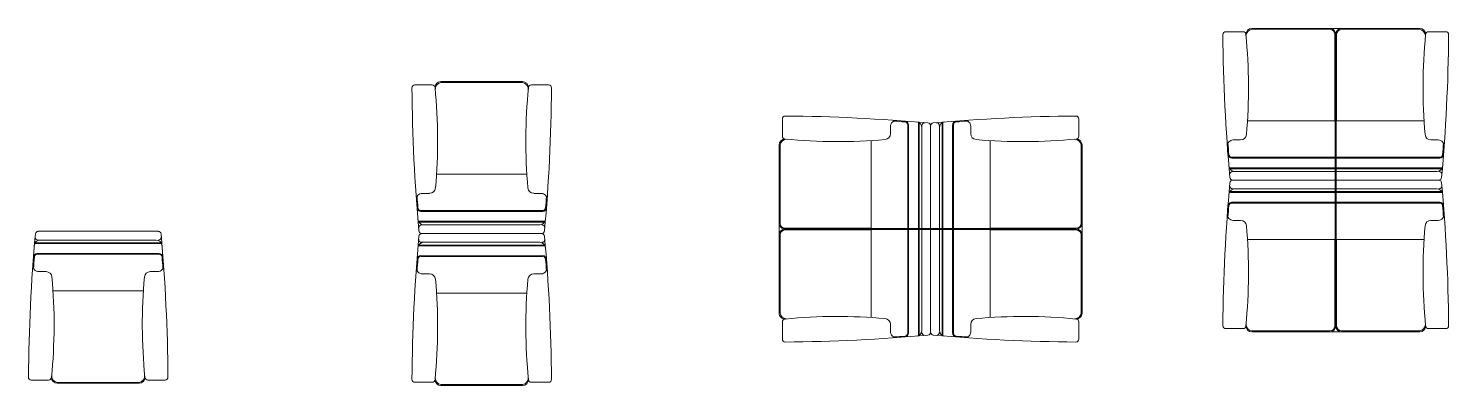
# Model space of a CAD drawing. Header units: inches. Extents: x 327481 to 195042051, y -335014 to 44773228.
# Drawn here: x 366842.2 to 367228.3, y -328534.4 to -328437.5 of the extents above; entities that cross this region are included whole.
import ezdxf

# ---------------------------------------------------------------- set-up
doc = ezdxf.new("R2010")
doc.units = ezdxf.units.IN
doc.header["$MEASUREMENT"] = 0
doc.layers.add('furniture', color=251, linetype='Continuous', lineweight=13)

# ---------------------------------------------------------------- blocks, each defined once
blk = doc.blocks.new('drgfdh')
at = {"color": 0, "ltscale": 60}
for p, q in [((374368.66, -325481.12), (374401.23, -325481.12)), ((374402.25, -325484.46), (374367.71, -325484.46)), ((374402.04, -325484.22), (374367.84, -325484.22)), ((374368.38, -325487.12), (374401.51, -325487.12)), ((374400.7, -325483.48), (374368.59, -325483.48)), ((374368.38, -325487.36), (374401.51, -325487.36)), ((374368.76, -325492.04), (374370.78, -325492.04)), ((374401.12, -325492.04), (374399.1, -325492.04)), ((374372.66, -325497.29), (374397.22, -325497.29)), ((374366.76, -325521.49), (374371.44, -325521.49)), ((374403.12, -325521.49), (374398.44, -325521.49)), ((374373.83, -325522.13), (374396.05, -325522.13)), ((374373.83, -325522.37), (374396.05, -325522.37))]:
    blk.add_line(p, q, dxfattribs=at)
for centre, radius, start, end in [((374839.93, -325524.34), 473.97, 174.8556, 179.5579), ((374368.59, -325482.69), 0.797, 174.9493, 270), ((374368.66, -325481.92), 0.797, 90, 174.8556), ((374401.23, -325481.92), 0.797, 5.1444, 90), ((374401.29, -325482.69), 0.797, 270, 5.0507), ((373929.96, -325524.34), 473.97, 0.4421, 5.1444), ((374368.38, -325488.15), 1.04, 90, 175.6114), ((374369.18, -325485.08), 1.59, 90, 175.232), ((374400.7, -325485.08), 1.59, 4.768, 90), ((374401.51, -325488.15), 1.04, 4.3886, 90), ((374368.76, -325490.45), 1.59, 175.8854, 270), ((374839.93, -325524.34), 473.73, 175.6114, 175.9872), ((374368.38, -325488.15), 0.797, 90, 175.6114), ((374401.12, -325490.45), 1.59, 270, 4.1146), ((374401.51, -325488.15), 0.797, 4.3886, 90), ((373929.96, -325524.34), 473.73, 4.0128, 4.3886), ((374370.78, -325493.64), 1.59, 5.069, 90), ((374227.28, -325506.37), 145.67, 354.3567, 5.069), ((374542.6, -325506.37), 145.67, 174.931, 185.6433), ((374399.1, -325493.64), 1.59, 90, 174.931), ((374366.76, -325520.69), 0.797, 179.5579, 270), ((374371.44, -325520.69), 0.797, 270, 0), ((374373.83, -325520.78), 1.59, 180, 270), ((374374.16, -325520.29), 1.87, 172.1687, 259.9743), ((374395.72, -325520.29), 1.87, 280.0257, 7.8313), ((374396.05, -325520.78), 1.59, 270, 0), ((374398.44, -325520.69), 0.797, 180, 270), ((374403.12, -325520.69), 0.797, 270, 0.4421)]:
    blk.add_arc(centre, radius, start, end, dxfattribs=at)
blk = doc.blocks.new('hfj')
at = {"color": 0, "ltscale": 60}
for p, q in [((377614.64, -325417.24), (377670.63, -325417.24)), ((377642.52, -325420.34), (377642.52, -325417.24)), ((377642.76, -325420.34), (377642.76, -325417.24)), ((377671.65, -325420.58), (377613.7, -325420.58)), ((377671.45, -325420.34), (377613.82, -325420.34)), ((377670.11, -325419.61), (377614.57, -325419.61)), ((377642.52, -325423.23), (377642.52, -325420.58)), ((377642.76, -325423.23), (377642.76, -325420.58)), ((377614.36, -325423.23), (377670.91, -325423.23)), ((377614.36, -325423.47), (377670.91, -325423.47)), ((377642.52, -325433.39), (377642.52, -325423.47)), ((377642.76, -325433.39), (377642.76, -325423.47)), ((377614.75, -325428.15), (377616.76, -325428.15)), ((377670.52, -325428.15), (377668.51, -325428.15)), ((377618.64, -325433.39), (377666.64, -325433.39)), ((377642.4, -325456.84), (377642.4, -325433.39)), ((377642.64, -325456.84), (377642.64, -325433.39)), ((377642.87, -325456.84), (377642.87, -325433.39)), ((377612.75, -325457.55), (377617.42, -325457.55)), ((377619.81, -325458.19), (377641.04, -325458.19)), ((377619.81, -325458.43), (377665.47, -325458.43)), ((377665.47, -325458.19), (377644.23, -325458.19)), ((377672.52, -325457.55), (377667.85, -325457.55))]:
    blk.add_line(p, q, dxfattribs=at)
for centre, radius, start, end in [((377614.64, -325418.04), 0.796, 90, 174.8556), ((377670.63, -325418.04), 0.796, 5.1444, 90), ((378085.1, -325460.39), 473.16, 174.8556, 179.5579), ((377615.16, -325421.2), 1.59, 90, 175.232), ((377614.57, -325418.81), 0.796, 174.9493, 270), ((377670.11, -325421.2), 1.59, 4.768, 90), ((377670.7, -325418.81), 0.796, 270, 5.0507), ((377200.17, -325460.39), 473.16, 0.4421, 5.1444), ((377614.36, -325424.27), 1.03, 90, 175.6114), ((378085.1, -325460.39), 472.92, 175.6114, 175.9872), ((377614.36, -325424.27), 0.796, 90, 175.6114), ((377670.91, -325424.27), 1.03, 4.3886, 90), ((377670.91, -325424.27), 0.796, 4.3886, 90), ((377200.17, -325460.39), 472.92, 4.0128, 4.3886), ((377614.75, -325426.56), 1.59, 175.8854, 270), ((377616.76, -325429.74), 1.59, 5.069, 90), ((377668.51, -325429.74), 1.59, 90, 174.931), ((377670.52, -325426.56), 1.59, 270, 4.1146), ((377473.5, -325442.45), 145.41, 354.3567, 5.069), ((377811.77, -325442.45), 145.41, 174.931, 185.6433), ((377612.75, -325456.75), 0.796, 179.5579, 270), ((377617.42, -325456.75), 0.796, 270, 0), ((377619.81, -325456.84), 1.59, 180, 270), ((377620.15, -325456.31), 1.91, 184.8163, 259.7159), ((377641.04, -325456.84), 1.59, 270, 0), ((377641.04, -325456.84), 1.35, 270, 0), ((377644.23, -325456.84), 1.59, 180, 270), ((377644.23, -325456.84), 1.35, 180, 270), ((377665.12, -325456.31), 1.91, 280.2841, 355.1837), ((377665.47, -325456.84), 1.59, 270, 0), ((377667.85, -325456.75), 0.796, 180, 270), ((377672.52, -325456.75), 0.796, 270, 0.4421)]:
    blk.add_arc(centre, radius, start, end, dxfattribs=at)

msp = doc.modelspace()

# ---------------------------------------------------------------- block references
at = {"layer": 'furniture', "lineweight": 0, "xscale": -1}
for name, p, rotation in [('hfj', (-10445.034, -653895.92), 180), ('drgfdh', (-7419.533, -653974.295), 180), ('hfj', (41670.214, 49150.69), 90)]:
    msp.add_blockref(name, p, dxfattribs=dict(at, rotation=rotation))
at = {"layer": 'furniture', "lineweight": 0, "rotation": 270}
msp.add_blockref('hfj', (692504.702, 49150.69), dxfattribs=at)
at = {"layer": 'furniture', "lineweight": 0}
for name, p in [('hfj', (-10445.034, -3061.432)), ('drgfdh', (-7523.809, -3011.447)), ('drgfdh', (-7419.533, -3012.058))]:
    msp.add_blockref(name, p, dxfattribs=at)

doc.saveas('drawing.dxf')
